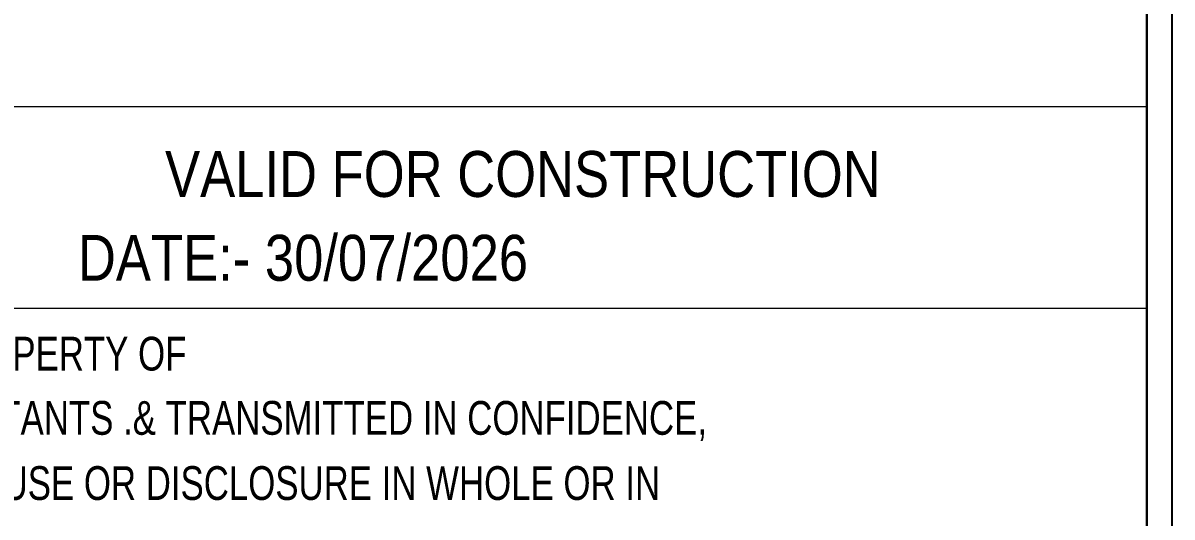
# Model space of a CAD drawing. Header units: millimetres. Extents: x 7675 to 3049577, y -133733 to 101877.
# Drawn here: x 3015582 to 3020127, y 77582 to 79537 of the extents above; entities that cross this region are included whole.
import ezdxf

# ---------------------------------------------------------------- set-up
doc = ezdxf.new("R2010")
doc.units = ezdxf.units.MM
doc.header["$LTSCALE"] = 600
doc.layers.add('D-sheet', color=42, linetype='Continuous', lineweight=13)
doc.layers.add('SHEET', color=7, linetype='Continuous')
doc.styles.add('STYLE3', font='ARIALN.TTF')

msp = doc.modelspace()

# ---------------------------------------------------------------- linework, layer by layer
at = {"color": 5, "elevation": 0}
msp.add_lwpolyline([(3020126.8, 69025.5), (3020126.8, 98725.5), (2978126.8, 98725.5), (2978126.8, 69025.5)], close=True, dxfattribs=at)
at = {"color": 6, "elevation": 0}
msp.add_lwpolyline([(3020027.5, 69124.8), (3020027.5, 98626.2), (2978226.1, 98626.2), (2978226.1, 69124.8)], close=True, dxfattribs=at)
at = {"color": 0, "linetype": 'ByBlock', "elevation": 0}
msp.add_lwpolyline([(3013622.4, 98626.2), (3020027.5, 98626.2), (3020027.5, 69124.8), (3013622.4, 69124.8)], close=True, dxfattribs=at)
at = {"layer": 'D-sheet'}
for p, q in [((3013622.4, 79206.5, 0), (3020027.5, 79206.5, 0)), ((3013622.4, 78407.6, 0), (3020027.5, 78407.6, 0))]:
    msp.add_line(p, q, dxfattribs=at)

# ---------------------------------------------------------------- texts
at = {"layer": 'SHEET', "color": 6, "style": 'STYLE3'}
for s, p in [('VALID FOR CONSTRUCTION', (3016143.5, 78848.4, 0)), ('DATE:- 30/07/2026', (3015798.9, 78516.7, 0))]:
    msp.add_text(s, height=181.589, dxfattribs=at).set_placement(p)
at = {"layer": 'SHEET', "color": 4, "style": 'STYLE3', "width": 0.9}
for s, p in [('THIS DRAWING IS THE PROPERTY OF ', (3013703.9, 78161.3, 0)), ('STRUCT BOMBAY CONSULTANTS .& TRANSMITTED IN CONFIDENCE,', (3013690.6, 77907.2, 0)), ('AND THE REPRODUCTION,USE OR DISCLOSURE IN WHOLE OR IN', (3013703.9, 77649.2, 0))]:
    msp.add_text(s, height=133.554, dxfattribs=at).set_placement(p)

doc.saveas('drawing.dxf')
